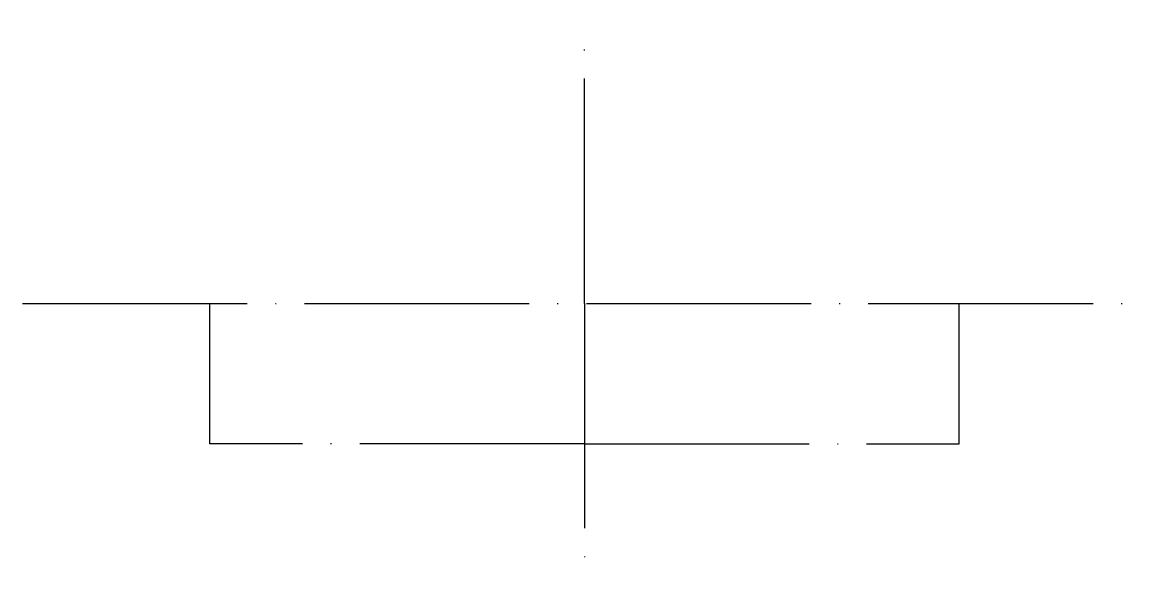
# Model space of a CAD drawing. Header units: millimetres. Extents: x 7119 to 7239, y 4644 to 4704.
import ezdxf

# ---------------------------------------------------------------- set-up
doc = ezdxf.new("R2010")
doc.units = ezdxf.units.MM
doc.linetypes.add('ACAD_ISO04W100', pattern=[30, 24, -3, 0, -3])
doc.layers.add('axis', color=130, linetype='ACAD_ISO04W100')

msp = doc.modelspace()

# ---------------------------------------------------------------- linework, layer by layer
at = {"layer": 'axis'}
for p, q in [((7178.57, 4674.19), (7178.57, 4704.19)), ((7118.57, 4674.19), (7238.57, 4674.19)), ((7138.57, 4659.19), (7138.57, 4674.19)), ((7178.57, 4674.19), (7178.57, 4644.19)), ((7218.57, 4659.19), (7218.57, 4674.19)), ((7178.57, 4659.19), (7138.57, 4659.19)), ((7178.57, 4659.19), (7218.57, 4659.19))]:
    msp.add_line(p, q, dxfattribs=at)

doc.saveas('drawing.dxf')
